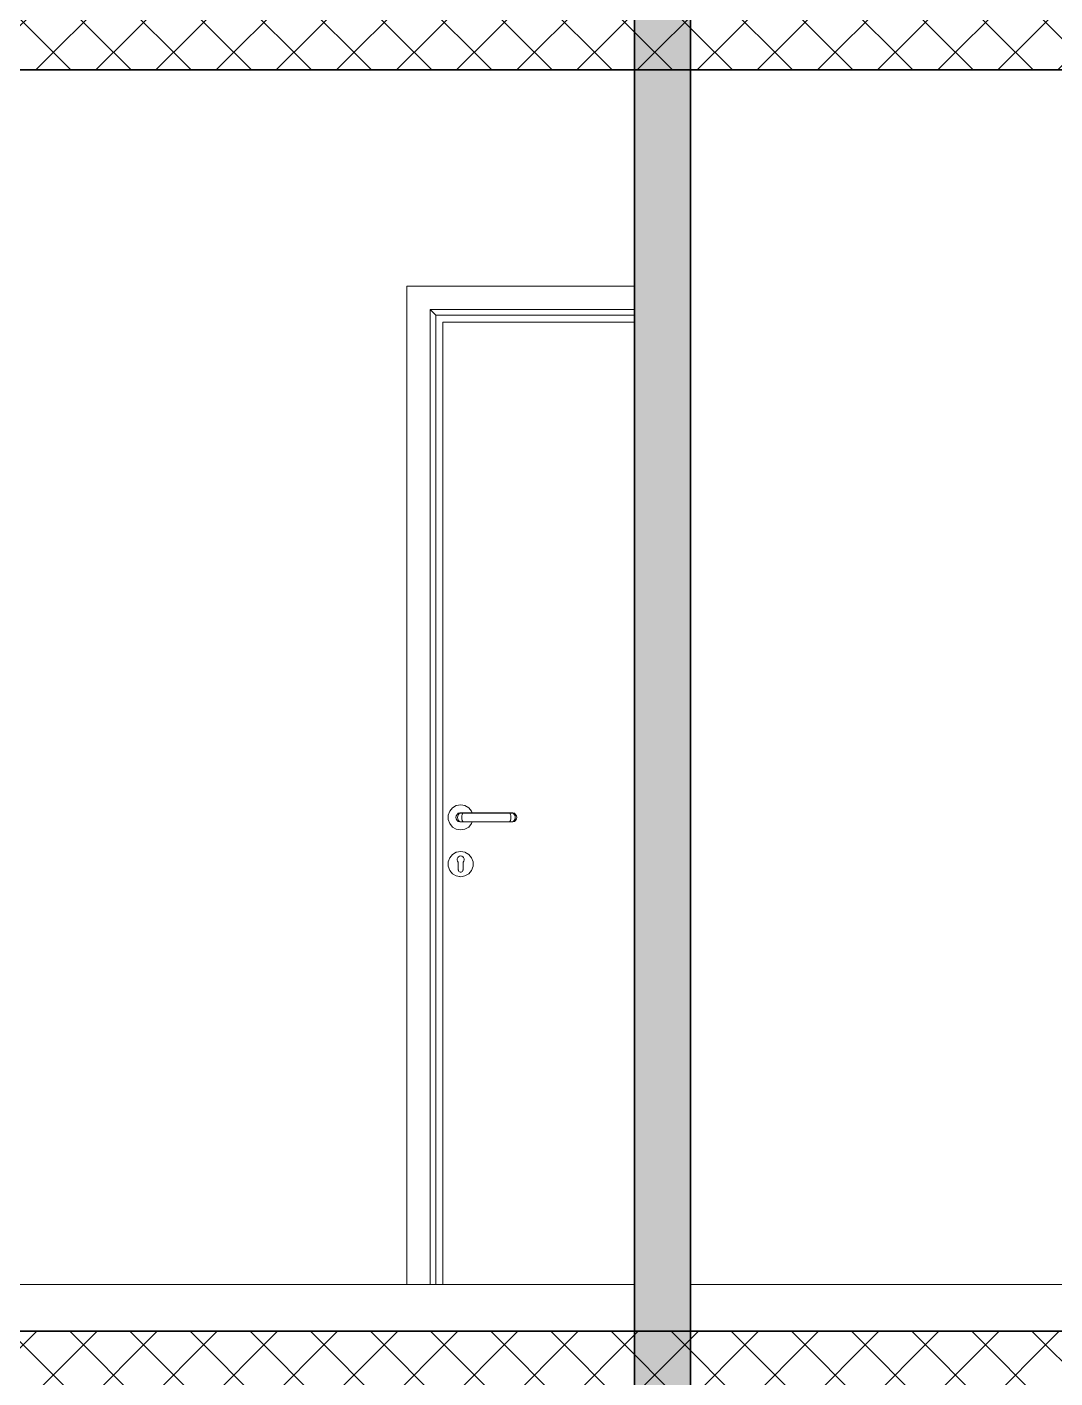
# Model space of a CAD drawing. Header units: millimetres. Extents: x -15634 to 67596, y -3027 to 55843.
# Drawn here: x 38294 to 40494, y 32296 to 35187 of the extents above; entities that cross this region are included whole.
import ezdxf

# ---------------------------------------------------------------- set-up
doc = ezdxf.new("R2010")
doc.units = ezdxf.units.MM
doc.header["$MEASUREMENT"] = 0
doc.set_wipeout_variables(frame=1)
doc.linetypes.add('Wipeout_Contour', pattern=[1000, 0, -1000])
doc.layers.add('Structural - Bearing', color=7, linetype='Continuous')
for name, color, linetype, lineweight in [('Structural - Bearing_Pen_No__1', 7, 'Continuous', 13), ('Structural - Bearing_Pen_No__101', 252, 'Continuous', 13), ('Structural - Bearing_Pen_No__7', 7, 'Continuous', 35)]:
    doc.layers.add(name, color=color, linetype=linetype, lineweight=lineweight)
doc.layers.add('Structural - Bearing_Pen_No__61', color=7, linetype='Continuous', lineweight=20, true_color=0x6a6a6a)
doc.layers.add('Structural - Bearing_Pen_No__82', color=7, linetype='Continuous', lineweight=20, true_color=0xaaaaaa)
pattern_1 = [(45, (0, 0), (-64.34671, 64.34671), []), (135, (0, 0), (64.34671, 64.34671), [])]

msp = doc.modelspace()

# ---------------------------------------------------------------- wipeouts: each hides what was drawn before it
at = {"color": 254, "linetype": 'Wipeout_Contour', "lineweight": 0, "ltscale": 209695.073095}
msp.add_wipeout([(40494.3, 35095.6), (39714.4, 35095.6), (39714.4, 32395.6), (40494.3, 32395.6)], dxfattribs=at).dxf.layer = 'Structural - Bearing'
at = {"color": 254, "linetype": 'Wipeout_Contour', "lineweight": 0, "ltscale": 206264.443023}
msp.add_wipeout([(39169.4, 34570.6), (39157.4, 34582.6), (39157.4, 32495.6), (39169.4, 32495.6)], dxfattribs=at).dxf.layer = 'Structural - Bearing'
at = {"color": 254, "linetype": 'Wipeout_Contour', "lineweight": 0, "ltscale": 360709.645168}
msp.add_wipeout([(39228.8, 33409.4), (39229.7, 33407), (39229.8, 33404.4), (39229.7, 33404.4), (39239.7, 33416.2), (39231.6, 33420.9), (39227.8, 33410.5)], dxfattribs=at).dxf.layer = 'Structural - Bearing'

# ---------------------------------------------------------------- next in the draw order: linework, layer by layer
at = {"layer": 'Structural - Bearing_Pen_No__1', "color": 7, "linetype": 'Continuous', "lineweight": 13}
for p, q in [((39714.4, 32395.6), (39714.4, 35295.6)), ((39714.4, 29495.6), (39714.4, 32395.6)), ((39714.4, 32395.6), (43944.4, 32395.6))]:
    msp.add_line(p, q, dxfattribs=at)
at = {"layer": 'Structural - Bearing_Pen_No__61', "color": 251, "linetype": 'Continuous', "lineweight": 20, "true_color": 0x6a6a6a}
msp.add_lwpolyline([(39714.4, 32495.6), (43944.4, 32495.6)], dxfattribs=at)

# ---------------------------------------------------------------- next in the draw order: wipeouts: each hides what was drawn before it
at = {"color": 254, "linetype": 'Wipeout_Contour', "lineweight": 0, "ltscale": 209618.943945}
msp.add_wipeout([(39157.4, 34582.6), (39169.4, 34570.6), (39594.4, 34570.6), (39594.4, 34582.6)], dxfattribs=at).dxf.layer = 'Structural - Bearing'
at = {"color": 254, "linetype": 'Wipeout_Contour', "lineweight": 0, "ltscale": 309168.281984}
msp.add_wipeout([(39228.9, 33402), (39227.4, 33400), (39227.4, 33398.5), (39245.7, 33409.1), (39239.7, 33416.2), (39229.7, 33404.4)], dxfattribs=at).dxf.layer = 'Structural - Bearing'

# ---------------------------------------------------------------- next in the draw order: wipeouts: each hides what was drawn before it
at = {"color": 254, "linetype": 'Wipeout_Contour', "lineweight": 0, "ltscale": 206211.345187}
msp.add_wipeout([(39107.4, 32495.6), (39157.4, 32495.6), (39157.4, 34582.6), (39107.4, 34632.6)], dxfattribs=at).dxf.layer = 'Structural - Bearing'
at = {"color": 254, "linetype": 'Wipeout_Contour', "lineweight": 0, "ltscale": 206154.79133}
msp.add_wipeout([(39239.7, 33416.3), (39231.6, 33421), (39231.6, 33420.9), (39239.7, 33416.2)], dxfattribs=at).dxf.layer = 'Structural - Bearing'

# ---------------------------------------------------------------- next in the draw order: wipeouts: each hides what was drawn before it
at = {"color": 254, "linetype": 'Wipeout_Contour', "lineweight": 0, "ltscale": 209654.300769}
msp.add_wipeout([(39107.4, 34632.6), (39157.4, 34582.6), (39594.4, 34582.6), (39594.4, 34632.6)], dxfattribs=at).dxf.layer = 'Structural - Bearing'
at = {"color": 254, "linetype": 'Wipeout_Contour', "lineweight": 0, "ltscale": 206277.680747}
msp.add_wipeout([(39169.4, 32495.6), (39184.4, 32495.6), (39184.4, 34555.6), (39169.4, 34555.6)], dxfattribs=at).dxf.layer = 'Structural - Bearing'
at = {"color": 254, "linetype": 'Wipeout_Contour', "lineweight": 0, "ltscale": 309174.868788}
msp.add_wipeout([(39227.1, 33411.3), (39227.8, 33410.5), (39231.6, 33420.9), (39222.4, 33422.5), (39222.4, 33413), (39224.9, 33412.6)], dxfattribs=at).dxf.layer = 'Structural - Bearing'

# ---------------------------------------------------------------- next in the draw order: wipeouts: each hides what was drawn before it
at = {"color": 254, "linetype": 'Wipeout_Contour', "lineweight": 0, "ltscale": 261837.012937}
msp.add_wipeout([(39169.4, 34555.6), (39184.4, 34555.6), (39594.4, 34555.6), (39594.4, 34570.6), (39169.4, 34570.6)], dxfattribs=at).dxf.layer = 'Structural - Bearing'
at = {"color": 254, "linetype": 'Wipeout_Contour', "lineweight": 0, "ltscale": 1444171.960729041}
msp.add_wipeout([(39195.8, 33490.9), (39199, 33482.1), (39205, 33474.9), (39213.1, 33470.2), (39222.4, 33468.6), (39231.6, 33470.2), (39239.7, 33474.9), (39245.7, 33482.1), (39247.1, 33485.8), (39220.6, 33485.8), (39217.4, 33486.9), (39214.7, 33489.2), (39213, 33492.2), (39212.4, 33495.6), (39213, 33499), (39214.7, 33502), (39217.4, 33504.3), (39220.6, 33505.5), (39237.6, 33505.5), (39247.1, 33505.5), (39245.7, 33509.1), (39239.7, 33516.3), (39231.6, 33521), (39222.4, 33522.6), (39213.1, 33521), (39205, 33516.3), (39199, 33509.1), (39195.8, 33500.3)], dxfattribs=at).dxf.layer = 'Structural - Bearing'
at = {"color": 254, "linetype": 'Wipeout_Contour', "lineweight": 0, "ltscale": 206114.246777}
msp.add_wipeout([(39227.4, 33396.5), (39248.9, 33400.3), (39245.7, 33409.1), (39227.4, 33398.5)], dxfattribs=at).dxf.layer = 'Structural - Bearing'

# ---------------------------------------------------------------- next in the draw order: wipeouts: each hides what was drawn before it
at = {"color": 254, "linetype": 'Wipeout_Contour', "lineweight": 0, "ltscale": 206284.93432}
msp.add_wipeout([(39215.4, 33495.6), (39212.4, 33495.6), (39213, 33492.2), (39216, 33492.2)], dxfattribs=at).dxf.layer = 'Structural - Bearing'
at = {"color": 254, "linetype": 'Wipeout_Contour', "lineweight": 0, "ltscale": 206136.594679}
msp.add_wipeout([(39231.6, 33421), (39222.4, 33422.6), (39222.4, 33422.5), (39231.6, 33420.9)], dxfattribs=at).dxf.layer = 'Structural - Bearing'
at = {"color": 254, "linetype": 'Wipeout_Contour', "lineweight": 0, "ltscale": 257550.472273}
msp.add_wipeout([(39231.6, 33370.3), (39239.7, 33375), (39227.4, 33389.6), (39227.4, 33383.1), (39227.2, 33382.3)], dxfattribs=at).dxf.layer = 'Structural - Bearing'

# ---------------------------------------------------------------- next in the draw order: wipeouts: each hides what was drawn before it
at = {"color": 254, "linetype": 'Wipeout_Contour', "lineweight": 0, "ltscale": 206279.942423}
msp.add_wipeout([(39213, 33492.2), (39214.7, 33489.2), (39217.5, 33489.2), (39216, 33492.2)], dxfattribs=at).dxf.layer = 'Structural - Bearing'
at = {"color": 254, "linetype": 'Wipeout_Contour', "lineweight": 0, "ltscale": 309140.584918}
msp.add_wipeout([(39219.8, 33412.6), (39222.4, 33413), (39222.4, 33422.5), (39213.2, 33420.9), (39216.9, 33410.5), (39217.6, 33411.3)], dxfattribs=at).dxf.layer = 'Structural - Bearing'
at = {"color": 254, "linetype": 'Wipeout_Contour', "lineweight": 0, "ltscale": 206065.885695}
msp.add_wipeout([(39227.4, 33389.6), (39239.7, 33375), (39245.7, 33382.2), (39227.4, 33392.7)], dxfattribs=at).dxf.layer = 'Structural - Bearing'

# ---------------------------------------------------------------- next in the draw order: wipeouts: each hides what was drawn before it
at = {"color": 254, "linetype": 'Wipeout_Contour', "lineweight": 0, "ltscale": 206279.467892}
msp.add_wipeout([(39214.7, 33489.2), (39217.4, 33486.9), (39219.9, 33486.9), (39217.5, 33489.2)], dxfattribs=at).dxf.layer = 'Structural - Bearing'
at = {"color": 254, "linetype": 'Wipeout_Contour', "lineweight": 0, "ltscale": 206331.643039}
msp.add_wipeout([(39217.4, 33504.3), (39219.9, 33504.3), (39222.8, 33505.5), (39220.6, 33505.5)], dxfattribs=at).dxf.layer = 'Structural - Bearing'
at = {"color": 254, "linetype": 'Wipeout_Contour', "lineweight": 0, "ltscale": 206108.525474}
msp.add_wipeout([(39222.4, 33422.6), (39213.1, 33421), (39213.2, 33420.9), (39222.4, 33422.5)], dxfattribs=at).dxf.layer = 'Structural - Bearing'
at = {"color": 254, "linetype": 'Wipeout_Contour', "lineweight": 0, "ltscale": 206086.572817}
msp.add_wipeout([(39227.4, 33392.7), (39245.7, 33382.2), (39248.9, 33390.9), (39227.4, 33394.7)], dxfattribs=at).dxf.layer = 'Structural - Bearing'

# ---------------------------------------------------------------- next in the draw order: wipeouts: each hides what was drawn before it
at = {"color": 254, "linetype": 'Wipeout_Contour', "lineweight": 0, "ltscale": 206318.664173}
msp.add_wipeout([(39214.7, 33502), (39217.5, 33502), (39219.9, 33504.3), (39217.4, 33504.3)], dxfattribs=at).dxf.layer = 'Structural - Bearing'
at = {"color": 254, "linetype": 'Wipeout_Contour', "lineweight": 0, "ltscale": 206283.56361}
msp.add_wipeout([(39219.9, 33486.9), (39217.4, 33486.9), (39220.6, 33485.8), (39222.8, 33485.8)], dxfattribs=at).dxf.layer = 'Structural - Bearing'
at = {"color": 254, "linetype": 'Wipeout_Contour', "lineweight": 0, "ltscale": 206102.729131}
msp.add_wipeout([(39227.4, 33394.7), (39248.9, 33390.9), (39248.9, 33400.3), (39227.4, 33396.5)], dxfattribs=at).dxf.layer = 'Structural - Bearing'

# ---------------------------------------------------------------- next in the draw order: wipeouts: each hides what was drawn before it
at = {"color": 254, "linetype": 'Wipeout_Contour', "lineweight": 0, "ltscale": 206305.52674}
msp.add_wipeout([(39214.7, 33502), (39213, 33499), (39216, 33499), (39217.5, 33502)], dxfattribs=at).dxf.layer = 'Structural - Bearing'
at = {"color": 254, "linetype": 'Wipeout_Contour', "lineweight": 0, "ltscale": 360615.188991}
msp.add_wipeout([(39216, 33409.4), (39216.9, 33410.5), (39213.2, 33420.9), (39205.1, 33416.2), (39215, 33404.4), (39215, 33404.4), (39215, 33407)], dxfattribs=at).dxf.layer = 'Structural - Bearing'
at = {"color": 254, "linetype": 'Wipeout_Contour', "lineweight": 0, "ltscale": 206154.268668}
msp.add_wipeout([(39249, 33400.3), (39245.7, 33409.1), (39245.7, 33409.1), (39248.9, 33400.3)], dxfattribs=at).dxf.layer = 'Structural - Bearing'
at = {"color": 254, "linetype": 'Wipeout_Contour', "lineweight": 0, "ltscale": 412035.503287}
msp.add_wipeout([(39227.1, 33381.4), (39226.2, 33379.9), (39224.9, 33378.8), (39223.2, 33378.2), (39222.4, 33378.2), (39222.4, 33368.7), (39231.6, 33370.3), (39227.2, 33382.3)], dxfattribs=at).dxf.layer = 'Structural - Bearing'

# ---------------------------------------------------------------- next in the draw order: wipeouts: each hides what was drawn before it
at = {"color": 254, "linetype": 'Wipeout_Contour', "lineweight": 0, "ltscale": 206293.819801}
msp.add_wipeout([(39213, 33499), (39212.4, 33495.6), (39215.4, 33495.6), (39216, 33499)], dxfattribs=at).dxf.layer = 'Structural - Bearing'
at = {"color": 254, "linetype": 'Wipeout_Contour', "lineweight": 0, "ltscale": 206073.976756}
msp.add_wipeout([(39213.1, 33421), (39205, 33416.3), (39205.1, 33416.2), (39213.2, 33420.9)], dxfattribs=at).dxf.layer = 'Structural - Bearing'
at = {"color": 254, "linetype": 'Wipeout_Contour', "lineweight": 0, "ltscale": 206035.612908}
msp.add_wipeout([(39231.6, 33370.2), (39239.7, 33374.9), (39239.7, 33375), (39231.6, 33370.3)], dxfattribs=at).dxf.layer = 'Structural - Bearing'

# ---------------------------------------------------------------- next in the draw order: wipeouts: each hides what was drawn before it
at = {"color": 254, "linetype": 'Wipeout_Contour', "lineweight": 0, "ltscale": 206303.45056}
msp.add_wipeout([(39215.4, 33495.6), (39216, 33492.2), (39225, 33492.2), (39224.7, 33495.6)], dxfattribs=at).dxf.layer = 'Structural - Bearing'
at = {"color": 254, "linetype": 'Wipeout_Contour', "lineweight": 0, "ltscale": 309068.326367}
msp.add_wipeout([(39215.8, 33402), (39215, 33404.4), (39205.1, 33416.2), (39199.1, 33409.1), (39217.4, 33398.5), (39217.4, 33400)], dxfattribs=at).dxf.layer = 'Structural - Bearing'
at = {"color": 254, "linetype": 'Wipeout_Contour', "lineweight": 0, "ltscale": 411994.180748}
msp.add_wipeout([(39221.5, 33378.2), (39219.9, 33378.8), (39218.5, 33379.9), (39217.7, 33381.4), (39217.5, 33382.3), (39213.2, 33370.3), (39222.4, 33368.7), (39222.4, 33378.2)], dxfattribs=at).dxf.layer = 'Structural - Bearing'
at = {"color": 254, "linetype": 'Wipeout_Contour', "lineweight": 0, "ltscale": 206072.481854}
msp.add_wipeout([(39239.7, 33374.9), (39245.7, 33382.1), (39245.7, 33382.2), (39239.7, 33375)], dxfattribs=at).dxf.layer = 'Structural - Bearing'

# ---------------------------------------------------------------- next in the draw order: wipeouts: each hides what was drawn before it
at = {"color": 254, "linetype": 'Wipeout_Contour', "lineweight": 0, "ltscale": 206297.586072}
msp.add_wipeout([(39216, 33492.2), (39217.5, 33489.2), (39225.9, 33489.2), (39225, 33492.2)], dxfattribs=at).dxf.layer = 'Structural - Bearing'
at = {"color": 254, "linetype": 'Wipeout_Contour', "lineweight": 0, "ltscale": 206037.108071}
msp.add_wipeout([(39205, 33416.3), (39199, 33409.1), (39199.1, 33409.1), (39205.1, 33416.2)], dxfattribs=at).dxf.layer = 'Structural - Bearing'
at = {"color": 254, "linetype": 'Wipeout_Contour', "lineweight": 0, "ltscale": 206107.212232}
msp.add_wipeout([(39245.7, 33382.1), (39249, 33390.9), (39248.9, 33390.9), (39245.7, 33382.2)], dxfattribs=at).dxf.layer = 'Structural - Bearing'

# ---------------------------------------------------------------- next in the draw order: wipeouts: each hides what was drawn before it
at = {"color": 254, "linetype": 'Wipeout_Contour', "lineweight": 0, "ltscale": 206295.481549}
msp.add_wipeout([(39217.5, 33489.2), (39219.9, 33486.9), (39227.3, 33486.9), (39225.9, 33489.2)], dxfattribs=at).dxf.layer = 'Structural - Bearing'
at = {"color": 254, "linetype": 'Wipeout_Contour', "lineweight": 0, "ltscale": 206345.462561}
msp.add_wipeout([(39222.8, 33505.5), (39219.9, 33504.3), (39227.3, 33504.3), (39229, 33505.5)], dxfattribs=at).dxf.layer = 'Structural - Bearing'
at = {"color": 254, "linetype": 'Wipeout_Contour', "lineweight": 0, "ltscale": 206022.985066}
msp.add_wipeout([(39217.4, 33398.5), (39199.1, 33409.1), (39195.9, 33400.3), (39217.4, 33396.5)], dxfattribs=at).dxf.layer = 'Structural - Bearing'
at = {"color": 254, "linetype": 'Wipeout_Contour', "lineweight": 0, "ltscale": 206135.611866}
msp.add_wipeout([(39249, 33390.9), (39249, 33400.3), (39248.9, 33400.3), (39248.9, 33390.9)], dxfattribs=at).dxf.layer = 'Structural - Bearing'
at = {"color": 254, "linetype": 'Wipeout_Contour', "lineweight": 0, "ltscale": 206001.052332}
msp.add_wipeout([(39222.4, 33368.6), (39231.6, 33370.2), (39231.6, 33370.3), (39222.4, 33368.7)], dxfattribs=at).dxf.layer = 'Structural - Bearing'

# ---------------------------------------------------------------- next in the draw order: wipeouts: each hides what was drawn before it
at = {"color": 254, "linetype": 'Wipeout_Contour', "lineweight": 0, "ltscale": 206334.67481}
msp.add_wipeout([(39219.9, 33504.3), (39217.5, 33502), (39225.9, 33502), (39227.3, 33504.3)], dxfattribs=at).dxf.layer = 'Structural - Bearing'
at = {"color": 254, "linetype": 'Wipeout_Contour', "lineweight": 0, "ltscale": 206297.386341}
msp.add_wipeout([(39219.9, 33486.9), (39222.8, 33485.8), (39229, 33485.8), (39227.3, 33486.9)], dxfattribs=at).dxf.layer = 'Structural - Bearing'
at = {"color": 254, "linetype": 'Wipeout_Contour', "lineweight": 0, "ltscale": 257485.782784}
msp.add_wipeout([(39205.1, 33375), (39213.2, 33370.3), (39217.5, 33382.3), (39217.4, 33383.1), (39217.4, 33389.6)], dxfattribs=at).dxf.layer = 'Structural - Bearing'

# ---------------------------------------------------------------- next in the draw order: wipeouts: each hides what was drawn before it
at = {"color": 254, "linetype": 'Wipeout_Contour', "lineweight": 0, "ltscale": 206323.168222}
msp.add_wipeout([(39217.5, 33502), (39216, 33499), (39225, 33499), (39225.9, 33502)], dxfattribs=at).dxf.layer = 'Structural - Bearing'
at = {"color": 254, "linetype": 'Wipeout_Contour', "lineweight": 0, "ltscale": 206002.36624}
msp.add_wipeout([(39199, 33409.1), (39195.8, 33400.3), (39195.9, 33400.3), (39199.1, 33409.1)], dxfattribs=at).dxf.layer = 'Structural - Bearing'
at = {"color": 254, "linetype": 'Wipeout_Contour', "lineweight": 0, "ltscale": 205972.965194}
msp.add_wipeout([(39213.1, 33370.2), (39222.4, 33368.6), (39222.4, 33368.7), (39213.2, 33370.3)], dxfattribs=at).dxf.layer = 'Structural - Bearing'

# ---------------------------------------------------------------- next in the draw order: wipeouts: each hides what was drawn before it
at = {"color": 254, "linetype": 'Wipeout_Contour', "lineweight": 0, "ltscale": 206312.335251}
msp.add_wipeout([(39216, 33499), (39215.4, 33495.6), (39224.7, 33495.6), (39225, 33499)], dxfattribs=at).dxf.layer = 'Structural - Bearing'
at = {"color": 254, "linetype": 'Wipeout_Contour', "lineweight": 0, "ltscale": 206006.819531}
msp.add_wipeout([(39217.4, 33396.5), (39195.9, 33400.3), (39195.9, 33390.9), (39217.4, 33394.7)], dxfattribs=at).dxf.layer = 'Structural - Bearing'

# ---------------------------------------------------------------- next in the draw order: wipeouts: each hides what was drawn before it
at = {"color": 254, "linetype": 'Wipeout_Contour', "lineweight": 0, "ltscale": 206334.494555}
msp.add_wipeout([(39236.1, 33495.6), (39224.7, 33495.6), (39225, 33492.2), (39236.1, 33492.2)], dxfattribs=at).dxf.layer = 'Structural - Bearing'
at = {"color": 254, "linetype": 'Wipeout_Contour', "lineweight": 0, "ltscale": 205995.293921}
msp.add_wipeout([(39217.4, 33394.7), (39195.9, 33390.9), (39199.1, 33382.2), (39217.4, 33392.7)], dxfattribs=at).dxf.layer = 'Structural - Bearing'

# ---------------------------------------------------------------- next in the draw order: wipeouts: each hides what was drawn before it
at = {"color": 254, "linetype": 'Wipeout_Contour', "lineweight": 0, "ltscale": 206327.273256}
msp.add_wipeout([(39225, 33492.2), (39225.9, 33489.2), (39236.4, 33489.2), (39236.1, 33492.2)], dxfattribs=at).dxf.layer = 'Structural - Bearing'
at = {"color": 254, "linetype": 'Wipeout_Contour', "lineweight": 0, "ltscale": 205988.338527}
msp.add_wipeout([(39217.4, 33392.7), (39199.1, 33382.2), (39205.1, 33375), (39217.4, 33389.6)], dxfattribs=at).dxf.layer = 'Structural - Bearing'

# ---------------------------------------------------------------- next in the draw order: wipeouts: each hides what was drawn before it
at = {"color": 254, "linetype": 'Wipeout_Contour', "lineweight": 0, "ltscale": 206322.612885}
msp.add_wipeout([(39225.9, 33489.2), (39227.3, 33486.9), (39236.7, 33486.9), (39236.4, 33489.2)], dxfattribs=at).dxf.layer = 'Structural - Bearing'
at = {"color": 254, "linetype": 'Wipeout_Contour', "lineweight": 0, "ltscale": 206369.143219}
msp.add_wipeout([(39229, 33505.5), (39227.3, 33504.3), (39236.7, 33504.3), (39237.1, 33505.5)], dxfattribs=at).dxf.layer = 'Structural - Bearing'
at = {"color": 254, "linetype": 'Wipeout_Contour', "lineweight": 0, "ltscale": 205973.948612}
msp.add_wipeout([(39195.8, 33400.3), (39195.8, 33390.9), (39195.9, 33390.9), (39195.9, 33400.3)], dxfattribs=at).dxf.layer = 'Structural - Bearing'
at = {"color": 254, "linetype": 'Wipeout_Contour', "lineweight": 0, "ltscale": 205954.752986}
msp.add_wipeout([(39205, 33374.9), (39213.1, 33370.2), (39213.2, 33370.3), (39205.1, 33375)], dxfattribs=at).dxf.layer = 'Structural - Bearing'

# ---------------------------------------------------------------- next in the draw order: wipeouts: each hides what was drawn before it
at = {"color": 254, "linetype": 'Wipeout_Contour', "lineweight": 0, "ltscale": 206361.801035}
msp.add_wipeout([(39227.3, 33504.3), (39225.9, 33502), (39236.4, 33502), (39236.7, 33504.3)], dxfattribs=at).dxf.layer = 'Structural - Bearing'
at = {"color": 254, "linetype": 'Wipeout_Contour', "lineweight": 0, "ltscale": 206321.072491}
msp.add_wipeout([(39227.3, 33486.9), (39229, 33485.8), (39237.1, 33485.8), (39236.7, 33486.9)], dxfattribs=at).dxf.layer = 'Structural - Bearing'
at = {"color": 254, "linetype": 'Wipeout_Contour', "lineweight": 0, "ltscale": 205955.276141}
msp.add_wipeout([(39195.8, 33390.9), (39199, 33382.1), (39199.1, 33382.2), (39195.9, 33390.9)], dxfattribs=at).dxf.layer = 'Structural - Bearing'

# ---------------------------------------------------------------- next in the draw order: wipeouts: each hides what was drawn before it
at = {"color": 254, "linetype": 'Wipeout_Contour', "lineweight": 0, "ltscale": 206352.851762}
msp.add_wipeout([(39225.9, 33502), (39225, 33499), (39236.1, 33499), (39236.4, 33502)], dxfattribs=at).dxf.layer = 'Structural - Bearing'
at = {"color": 254, "linetype": 'Wipeout_Contour', "lineweight": 0, "ltscale": 205948.609253}
msp.add_wipeout([(39199, 33382.1), (39205, 33374.9), (39205.1, 33375), (39199.1, 33382.2)], dxfattribs=at).dxf.layer = 'Structural - Bearing'

# ---------------------------------------------------------------- next in the draw order: wipeouts: each hides what was drawn before it
at = {"color": 254, "linetype": 'Wipeout_Contour', "lineweight": 0, "ltscale": 206343.377924}
msp.add_wipeout([(39224.7, 33495.6), (39236.1, 33495.6), (39236.1, 33499), (39225, 33499)], dxfattribs=at).dxf.layer = 'Structural - Bearing'
at = {"color": 254, "linetype": 'Wipeout_Contour', "lineweight": 0, "ltscale": 1390907.395980031}
msp.add_wipeout([(39215, 33404.4), (39215.8, 33402), (39217.4, 33400), (39217.4, 33383.1), (39217.7, 33381.4), (39218.5, 33379.9), (39219.9, 33378.8), (39221.5, 33378.2), (39223.2, 33378.2), (39224.9, 33378.8), (39226.2, 33379.9), (39227.1, 33381.4), (39227.4, 33383.1), (39227.4, 33400), (39228.9, 33402), (39229.7, 33404.4), (39229.8, 33404.4), (39229.7, 33407), (39228.8, 33409.4), (39227.8, 33410.5), (39227.1, 33411.3), (39224.9, 33412.6), (39222.4, 33413), (39219.8, 33412.6), (39217.6, 33411.3), (39216, 33409.4), (39215, 33407)], dxfattribs=at).dxf.layer = 'Structural - Bearing'

# ---------------------------------------------------------------- next in the draw order: wipeouts: each hides what was drawn before it
at = {"color": 254, "linetype": 'Wipeout_Contour', "lineweight": 0, "ltscale": 206477.242042}
msp.add_wipeout([(39236.1, 33495.6), (39236.1, 33492.2), (39318.6, 33492.2), (39318.7, 33495.6)], dxfattribs=at).dxf.layer = 'Structural - Bearing'

# ---------------------------------------------------------------- next in the draw order: wipeouts: each hides what was drawn before it
at = {"color": 254, "linetype": 'Wipeout_Contour', "lineweight": 0, "ltscale": 206468.900426}
msp.add_wipeout([(39318.6, 33492.2), (39236.1, 33492.2), (39236.4, 33489.2), (39318.4, 33489.2)], dxfattribs=at).dxf.layer = 'Structural - Bearing'

# ---------------------------------------------------------------- next in the draw order: wipeouts: each hides what was drawn before it
at = {"color": 254, "linetype": 'Wipeout_Contour', "lineweight": 0, "ltscale": 206462.100399}
msp.add_wipeout([(39236.4, 33489.2), (39236.7, 33486.9), (39318, 33486.9), (39318.4, 33489.2)], dxfattribs=at).dxf.layer = 'Structural - Bearing'
at = {"color": 254, "linetype": 'Wipeout_Contour', "lineweight": 0, "ltscale": 206505.700874}
msp.add_wipeout([(39237.1, 33505.5), (39236.7, 33504.3), (39318, 33504.3), (39317.6, 33505.5)], dxfattribs=at).dxf.layer = 'Structural - Bearing'

# ---------------------------------------------------------------- next in the draw order: wipeouts: each hides what was drawn before it
at = {"color": 254, "linetype": 'Wipeout_Contour', "lineweight": 0, "ltscale": 206501.262127}
msp.add_wipeout([(39236.7, 33504.3), (39236.4, 33502), (39318.4, 33502), (39318, 33504.3)], dxfattribs=at).dxf.layer = 'Structural - Bearing'
at = {"color": 254, "linetype": 'Wipeout_Contour', "lineweight": 0, "ltscale": 206457.661902}
msp.add_wipeout([(39236.7, 33486.9), (39237.1, 33485.8), (39317.6, 33485.8), (39318, 33486.9)], dxfattribs=at).dxf.layer = 'Structural - Bearing'

# ---------------------------------------------------------------- next in the draw order: wipeouts: each hides what was drawn before it
at = {"color": 254, "linetype": 'Wipeout_Contour', "lineweight": 0, "ltscale": 206494.461429}
msp.add_wipeout([(39236.1, 33499), (39318.6, 33499), (39318.4, 33502), (39236.4, 33502)], dxfattribs=at).dxf.layer = 'Structural - Bearing'

# ---------------------------------------------------------------- next in the draw order: wipeouts: each hides what was drawn before it
at = {"color": 254, "linetype": 'Wipeout_Contour', "lineweight": 0, "ltscale": 206486.119285}
msp.add_wipeout([(39236.1, 33499), (39236.1, 33495.6), (39318.7, 33495.6), (39318.6, 33499)], dxfattribs=at).dxf.layer = 'Structural - Bearing'

# ---------------------------------------------------------------- next in the draw order: wipeouts: each hides what was drawn before it
at = {"color": 254, "linetype": 'Wipeout_Contour', "lineweight": 0, "ltscale": 206620.008112}
msp.add_wipeout([(39318.6, 33492.2), (39329.7, 33492.2), (39330, 33495.6), (39318.7, 33495.6)], dxfattribs=at).dxf.layer = 'Structural - Bearing'

# ---------------------------------------------------------------- next in the draw order: wipeouts: each hides what was drawn before it
at = {"color": 254, "linetype": 'Wipeout_Contour', "lineweight": 0, "ltscale": 206610.545389}
msp.add_wipeout([(39318.6, 33492.2), (39318.4, 33489.2), (39328.8, 33489.2), (39329.7, 33492.2)], dxfattribs=at).dxf.layer = 'Structural - Bearing'

# ---------------------------------------------------------------- next in the draw order: wipeouts: each hides what was drawn before it
at = {"color": 254, "linetype": 'Wipeout_Contour', "lineweight": 0, "ltscale": 206642.272891}
msp.add_wipeout([(39317.6, 33505.5), (39318, 33504.3), (39327.5, 33504.3), (39325.8, 33505.5)], dxfattribs=at).dxf.layer = 'Structural - Bearing'
at = {"color": 254, "linetype": 'Wipeout_Contour', "lineweight": 0, "ltscale": 206601.604223}
msp.add_wipeout([(39318.4, 33489.2), (39318, 33486.9), (39327.5, 33486.9), (39328.8, 33489.2)], dxfattribs=at).dxf.layer = 'Structural - Bearing'

# ---------------------------------------------------------------- next in the draw order: wipeouts: each hides what was drawn before it
at = {"color": 254, "linetype": 'Wipeout_Contour', "lineweight": 0, "ltscale": 206594.265671}
msp.add_wipeout([(39318, 33486.9), (39317.6, 33485.8), (39325.8, 33485.8), (39327.5, 33486.9)], dxfattribs=at).dxf.layer = 'Structural - Bearing'
at = {"color": 254, "linetype": 'Wipeout_Contour', "lineweight": 0, "ltscale": 206640.739535}
msp.add_wipeout([(39318, 33504.3), (39318.4, 33502), (39328.8, 33502), (39327.5, 33504.3)], dxfattribs=at).dxf.layer = 'Structural - Bearing'

# ---------------------------------------------------------------- next in the draw order: wipeouts: each hides what was drawn before it
at = {"color": 254, "linetype": 'Wipeout_Contour', "lineweight": 0, "ltscale": 206636.088892}
msp.add_wipeout([(39328.8, 33502), (39318.4, 33502), (39318.6, 33499), (39329.7, 33499)], dxfattribs=at).dxf.layer = 'Structural - Bearing'

# ---------------------------------------------------------------- next in the draw order: wipeouts: each hides what was drawn before it
at = {"color": 254, "linetype": 'Wipeout_Contour', "lineweight": 0, "ltscale": 206628.879231}
msp.add_wipeout([(39329.7, 33499), (39318.6, 33499), (39318.7, 33495.6), (39330, 33495.6)], dxfattribs=at).dxf.layer = 'Structural - Bearing'

# ---------------------------------------------------------------- next in the draw order: wipeouts: each hides what was drawn before it
at = {"color": 254, "linetype": 'Wipeout_Contour', "lineweight": 0, "ltscale": 206651.086435}
msp.add_wipeout([(39330, 33495.6), (39329.7, 33492.2), (39338.8, 33492.2), (39339.3, 33495.6)], dxfattribs=at).dxf.layer = 'Structural - Bearing'

# ---------------------------------------------------------------- next in the draw order: wipeouts: each hides what was drawn before it
at = {"color": 254, "linetype": 'Wipeout_Contour', "lineweight": 0, "ltscale": 206640.265032}
msp.add_wipeout([(39329.7, 33492.2), (39328.8, 33489.2), (39337.2, 33489.2), (39338.8, 33492.2)], dxfattribs=at).dxf.layer = 'Structural - Bearing'

# ---------------------------------------------------------------- next in the draw order: wipeouts: each hides what was drawn before it
at = {"color": 254, "linetype": 'Wipeout_Contour', "lineweight": 0, "ltscale": 206665.978146}
msp.add_wipeout([(39325.8, 33505.5), (39327.5, 33504.3), (39334.8, 33504.3), (39331.9, 33505.5)], dxfattribs=at).dxf.layer = 'Structural - Bearing'
at = {"color": 254, "linetype": 'Wipeout_Contour', "lineweight": 0, "ltscale": 206628.764586}
msp.add_wipeout([(39328.8, 33489.2), (39327.5, 33486.9), (39334.8, 33486.9), (39337.2, 33489.2)], dxfattribs=at).dxf.layer = 'Structural - Bearing'

# ---------------------------------------------------------------- next in the draw order: wipeouts: each hides what was drawn before it
at = {"color": 254, "linetype": 'Wipeout_Contour', "lineweight": 0, "ltscale": 206617.976409}
msp.add_wipeout([(39327.5, 33486.9), (39325.8, 33485.8), (39331.9, 33485.8), (39334.8, 33486.9)], dxfattribs=at).dxf.layer = 'Structural - Bearing'
at = {"color": 254, "linetype": 'Wipeout_Contour', "lineweight": 0, "ltscale": 206667.894795}
msp.add_wipeout([(39327.5, 33504.3), (39328.8, 33502), (39337.2, 33502), (39334.8, 33504.3)], dxfattribs=at).dxf.layer = 'Structural - Bearing'

# ---------------------------------------------------------------- next in the draw order: wipeouts: each hides what was drawn before it
at = {"color": 254, "linetype": 'Wipeout_Contour', "lineweight": 0, "ltscale": 206665.804899}
msp.add_wipeout([(39328.8, 33502), (39329.7, 33499), (39338.8, 33499), (39337.2, 33502)], dxfattribs=at).dxf.layer = 'Structural - Bearing'

# ---------------------------------------------------------------- next in the draw order: wipeouts: each hides what was drawn before it
at = {"color": 254, "linetype": 'Wipeout_Contour', "lineweight": 0, "ltscale": 206659.956235}
msp.add_wipeout([(39329.7, 33499), (39330, 33495.6), (39339.3, 33495.6), (39338.8, 33499)], dxfattribs=at).dxf.layer = 'Structural - Bearing'

# ---------------------------------------------------------------- next in the draw order: wipeouts: each hides what was drawn before it
at = {"color": 254, "linetype": 'Wipeout_Contour', "lineweight": 0, "ltscale": 206669.626082}
msp.add_wipeout([(39339.3, 33495.6), (39338.8, 33492.2), (39341.8, 33492.2), (39342.4, 33495.6)], dxfattribs=at).dxf.layer = 'Structural - Bearing'

# ---------------------------------------------------------------- next in the draw order: wipeouts: each hides what was drawn before it
at = {"color": 254, "linetype": 'Wipeout_Contour', "lineweight": 0, "ltscale": 206657.930663}
msp.add_wipeout([(39337.2, 33489.2), (39340, 33489.2), (39341.8, 33492.2), (39338.8, 33492.2)], dxfattribs=at).dxf.layer = 'Structural - Bearing'

# ---------------------------------------------------------------- next in the draw order: wipeouts: each hides what was drawn before it
at = {"color": 254, "linetype": 'Wipeout_Contour', "lineweight": 0, "ltscale": 206679.813752}
msp.add_wipeout([(39331.9, 33505.5), (39334.8, 33504.3), (39337.4, 33504.3), (39334.1, 33505.5)], dxfattribs=at).dxf.layer = 'Structural - Bearing'
at = {"color": 254, "linetype": 'Wipeout_Contour', "lineweight": 0, "ltscale": 206644.797632}
msp.add_wipeout([(39334.8, 33486.9), (39337.4, 33486.9), (39340, 33489.2), (39337.2, 33489.2)], dxfattribs=at).dxf.layer = 'Structural - Bearing'

# ---------------------------------------------------------------- next in the draw order: wipeouts: each hides what was drawn before it
at = {"color": 254, "linetype": 'Wipeout_Contour', "lineweight": 0, "ltscale": 206631.815217}
msp.add_wipeout([(39331.9, 33485.8), (39334.1, 33485.8), (39337.4, 33486.9), (39334.8, 33486.9)], dxfattribs=at).dxf.layer = 'Structural - Bearing'
at = {"color": 254, "linetype": 'Wipeout_Contour', "lineweight": 0, "ltscale": 206683.924828}
msp.add_wipeout([(39334.8, 33504.3), (39337.2, 33502), (39340, 33502), (39337.4, 33504.3)], dxfattribs=at).dxf.layer = 'Structural - Bearing'

# ---------------------------------------------------------------- next in the draw order: wipeouts: each hides what was drawn before it
at = {"color": 254, "linetype": 'Wipeout_Contour', "lineweight": 0, "ltscale": 206683.468367}
msp.add_wipeout([(39340, 33502), (39337.2, 33502), (39338.8, 33499), (39341.8, 33499)], dxfattribs=at).dxf.layer = 'Structural - Bearing'

# ---------------------------------------------------------------- next in the draw order: wipeouts: each hides what was drawn before it
at = {"color": 254, "linetype": 'Wipeout_Contour', "lineweight": 0, "ltscale": 206678.495093}
msp.add_wipeout([(39341.8, 33499), (39338.8, 33499), (39339.3, 33495.6), (39342.4, 33495.6)], dxfattribs=at).dxf.layer = 'Structural - Bearing'

# ---------------------------------------------------------------- next in the draw order: wipeouts: each hides what was drawn before it
at = {"color": 254, "linetype": 'Wipeout_Contour', "lineweight": 0, "ltscale": 413079.415698}
msp.add_wipeout([(38294.4, 32395.6), (39594.4, 32395.6), (39594.4, 32495.6), (39107.4, 32495.6), (39107.4, 34632.6), (39594.4, 34632.6), (39594.4, 35095.6), (38294.4, 35095.6)], dxfattribs=at).dxf.layer = 'Structural - Bearing'

# ---------------------------------------------------------------- next in the draw order: hatches: boundary and pattern name
at = {"layer": 'Structural - Bearing_Pen_No__1', "linetype": 'Continuous', "lineweight": 13}
h = msp.add_hatch(dxfattribs=at)
h.set_pattern_fill('CONCRETE_BLOCK', style=0, pattern_type=2)
h.set_pattern_definition(pattern_1)
h.paths.add_polyline_path([(-655.6, 35095.6), (44144.4, 35095.6), (44144.4, 35295.6), (-655.6, 35295.6)])
h = msp.add_hatch(dxfattribs=at)
h.set_pattern_fill('CONCRETE_BLOCK', style=0, pattern_type=2)
h.set_pattern_definition(pattern_1)
h.paths.add_polyline_path([(-655.6, 32195.6), (44144.4, 32195.6), (44144.4, 32395.6), (-655.6, 32395.6)])
at = {"layer": 'Structural - Bearing_Pen_No__101', "linetype": 'Continuous', "lineweight": 13}
for points in [[(39594.4, 32395.6), (39714.4, 32395.6), (39714.4, 35295.6), (39594.4, 35295.6)], [(39594.4, 29495.6), (39714.4, 29495.6), (39714.4, 32395.6), (39594.4, 32395.6)]]:
    msp.add_hatch(color=252, dxfattribs=at).paths.add_polyline_path(points)

# ---------------------------------------------------------------- next in the draw order: linework, layer by layer
at = {"layer": 'Structural - Bearing_Pen_No__1', "color": 7, "linetype": 'Continuous', "lineweight": 13}
for p, q in [((39594.4, 32395.6), (39594.4, 35295.6)), ((-655.6, 35095.6), (44144.4, 35095.6)), ((37134.4, 32395.6), (39594.4, 32395.6)), ((39594.4, 29495.6), (39594.4, 32395.6))]:
    msp.add_line(p, q, dxfattribs=at)
at = {"layer": 'Structural - Bearing_Pen_No__61', "color": 251, "linetype": 'Continuous', "lineweight": 20, "true_color": 0x6a6a6a}
msp.add_lwpolyline([(37134.4, 32495.6), (39594.4, 32495.6)], dxfattribs=at)
at = {"layer": 'Structural - Bearing_Pen_No__7', "color": 7, "linetype": 'Continuous', "lineweight": 35, "flags": 128}
for points in [[(-655.6, 35095.6), (44144.4, 35095.6), (44144.4, 35295.6), (-655.6, 35295.6)], [(39594.4, 32395.6), (39714.4, 32395.6), (39714.4, 35295.6), (39594.4, 35295.6)], [(-655.6, 32195.6), (44144.4, 32195.6), (44144.4, 32395.6), (-655.6, 32395.6)], [(39594.4, 29495.6), (39714.4, 29495.6), (39714.4, 32395.6), (39594.4, 32395.6)]]:
    msp.add_lwpolyline(points, close=True, dxfattribs=at)
at = {"layer": 'Structural - Bearing_Pen_No__82', "color": 253, "linetype": 'Continuous', "lineweight": 20, "true_color": 0xaaaaaa}
for p, q in [((39107.4, 34632.6), (39107.4, 32495.6)), ((39594.4, 34632.6), (39107.4, 34632.6)), ((39157.4, 32495.6), (39157.4, 34582.6)), ((39169.4, 34570.6), (39157.4, 34582.6)), ((39157.4, 34582.6), (39594.4, 34582.6)), ((39169.4, 32495.6), (39169.4, 34570.6)), ((39169.4, 34570.6), (39594.4, 34570.6)), ((39184.4, 32495.6), (39184.4, 34555.6)), ((39184.4, 34555.6), (39594.4, 34555.6)), ((39205, 33516.3), (39199, 33509.1)), ((39213.1, 33521), (39205, 33516.3)), ((39222.4, 33522.6), (39213.1, 33521)), ((39231.6, 33521), (39222.4, 33522.6)), ((39239.7, 33516.3), (39231.6, 33521)), ((39245.7, 33509.1), (39239.7, 33516.3)), ((39199, 33509.1), (39195.8, 33500.3)), ((39195.8, 33500.3), (39195.8, 33490.9)), ((39195.8, 33490.9), (39199, 33482.1)), ((39213, 33499), (39212.4, 33495.6)), ((39212.4, 33495.6), (39213, 33492.2)), ((39214.7, 33502), (39213, 33499)), ((39213, 33492.2), (39214.7, 33489.2)), ((39217.4, 33504.3), (39214.7, 33502)), ((39214.7, 33489.2), (39217.4, 33486.9)), ((39216, 33499), (39215.4, 33495.6)), ((39215.4, 33495.6), (39216, 33492.2)), ((39217.5, 33502), (39216, 33499)), ((39216, 33492.2), (39217.5, 33489.2)), ((39220.6, 33505.5), (39217.4, 33504.3)), ((39217.4, 33486.9), (39220.6, 33485.8)), ((39219.9, 33504.3), (39217.5, 33502)), ((39217.5, 33489.2), (39219.9, 33486.9)), ((39220.6, 33505.5), (39222.8, 33505.5)), ((39220.6, 33485.8), (39222.8, 33485.8)), ((39222.8, 33505.5), (39229, 33505.5)), ((39222.8, 33485.8), (39229, 33485.8)), ((39225, 33499), (39224.7, 33495.6)), ((39224.7, 33495.6), (39225, 33492.2)), ((39225.9, 33502), (39225, 33499)), ((39225, 33492.2), (39225.9, 33489.2)), ((39227.3, 33504.3), (39225.9, 33502)), ((39225.9, 33489.2), (39227.3, 33486.9)), ((39229, 33505.5), (39237.1, 33505.5)), ((39229, 33485.8), (39237.1, 33485.8)), ((39237.1, 33505.5), (39317.6, 33505.5)), ((39237.1, 33485.8), (39317.6, 33485.8)), ((39247.1, 33505.5), (39245.7, 33509.1)), ((39245.7, 33482.1), (39247.1, 33485.8)), ((39317.6, 33505.5), (39325.8, 33505.5)), ((39317.6, 33485.8), (39325.8, 33485.8)), ((39325.8, 33505.5), (39331.9, 33505.5)), ((39325.8, 33485.8), (39331.9, 33485.8)), ((39327.5, 33504.3), (39328.8, 33502)), ((39328.8, 33489.2), (39327.5, 33486.9)), ((39328.8, 33502), (39329.7, 33499)), ((39329.7, 33492.2), (39328.8, 33489.2)), ((39329.7, 33499), (39330, 33495.6)), ((39330, 33495.6), (39329.7, 33492.2)), ((39331.9, 33505.5), (39334.1, 33505.5)), ((39331.9, 33485.8), (39334.1, 33485.8)), ((39334.1, 33505.5), (39337.4, 33504.3)), ((39337.4, 33486.9), (39334.1, 33485.8)), ((39334.8, 33504.3), (39337.2, 33502)), ((39337.2, 33489.2), (39334.8, 33486.9)), ((39337.2, 33502), (39338.8, 33499)), ((39338.8, 33492.2), (39337.2, 33489.2)), ((39337.4, 33504.3), (39340, 33502)), ((39340, 33489.2), (39337.4, 33486.9)), ((39338.8, 33499), (39339.3, 33495.6)), ((39339.3, 33495.6), (39338.8, 33492.2)), ((39340, 33502), (39341.8, 33499)), ((39341.8, 33492.2), (39340, 33489.2)), ((39341.8, 33499), (39342.4, 33495.6)), ((39342.4, 33495.6), (39341.8, 33492.2)), ((39199, 33482.1), (39205, 33474.9)), ((39205, 33474.9), (39213.1, 33470.2)), ((39213.1, 33470.2), (39222.4, 33468.6)), ((39222.4, 33468.6), (39231.6, 33470.2)), ((39231.6, 33470.2), (39239.7, 33474.9)), ((39239.7, 33474.9), (39245.7, 33482.1)), ((39199, 33409.1), (39195.8, 33400.3)), ((39195.8, 33400.3), (39195.8, 33390.9)), ((39205, 33416.3), (39199, 33409.1)), ((39213.1, 33421), (39205, 33416.3)), ((39222.4, 33422.6), (39213.1, 33421)), ((39215, 33407), (39216, 33409.4)), ((39215, 33404.4), (39215, 33407)), ((39215.8, 33402), (39215, 33404.4)), ((39217.4, 33400), (39215.8, 33402)), ((39216.9, 33410.5), (39216, 33409.4)), ((39216.9, 33410.5), (39217.6, 33411.3)), ((39217.4, 33398.5), (39217.4, 33400)), ((39217.6, 33411.3), (39219.8, 33412.6)), ((39219.8, 33412.6), (39222.4, 33413)), ((39231.6, 33421), (39222.4, 33422.6)), ((39222.4, 33413), (39224.9, 33412.6)), ((39224.9, 33412.6), (39227.1, 33411.3)), ((39227.8, 33410.5), (39227.1, 33411.3)), ((39228.9, 33402), (39227.4, 33400)), ((39227.4, 33400), (39227.4, 33398.5)), ((39227.8, 33410.5), (39228.8, 33409.4)), ((39228.8, 33409.4), (39229.7, 33407)), ((39229.7, 33404.4), (39228.9, 33402)), ((39229.7, 33407), (39229.8, 33404.4)), ((39239.7, 33416.3), (39231.6, 33421)), ((39245.7, 33409.1), (39239.7, 33416.3)), ((39249, 33400.3), (39245.7, 33409.1)), ((39249, 33390.9), (39249, 33400.3)), ((39195.8, 33390.9), (39199, 33382.1)), ((39199, 33382.1), (39205, 33374.9)), ((39205, 33374.9), (39213.1, 33370.2)), ((39213.1, 33370.2), (39222.4, 33368.6)), ((39217.4, 33398.5), (39217.4, 33396.5)), ((39217.4, 33396.5), (39217.4, 33394.7)), ((39217.4, 33394.7), (39217.4, 33392.7)), ((39217.4, 33392.7), (39217.4, 33389.6)), ((39217.4, 33389.6), (39217.4, 33383.1)), ((39217.5, 33382.3), (39217.4, 33383.1)), ((39217.7, 33381.4), (39217.5, 33382.3)), ((39218.5, 33379.9), (39217.7, 33381.4)), ((39219.9, 33378.8), (39218.5, 33379.9)), ((39221.5, 33378.2), (39219.9, 33378.8)), ((39222.4, 33378.2), (39221.5, 33378.2)), ((39223.2, 33378.2), (39222.4, 33378.2)), ((39222.4, 33368.6), (39231.6, 33370.2)), ((39224.9, 33378.8), (39223.2, 33378.2)), ((39226.2, 33379.9), (39224.9, 33378.8)), ((39227.1, 33381.4), (39226.2, 33379.9)), ((39227.2, 33382.3), (39227.1, 33381.4)), ((39227.4, 33383.1), (39227.2, 33382.3)), ((39227.4, 33398.5), (39227.4, 33396.5)), ((39227.4, 33396.5), (39227.4, 33394.7)), ((39227.4, 33394.7), (39227.4, 33392.7)), ((39227.4, 33392.7), (39227.4, 33389.6)), ((39227.4, 33389.6), (39227.4, 33383.1)), ((39231.6, 33370.2), (39239.7, 33374.9)), ((39239.7, 33374.9), (39245.7, 33382.1)), ((39245.7, 33382.1), (39249, 33390.9)), ((39107.4, 32495.6), (39157.4, 32495.6)), ((39157.4, 32495.6), (39169.4, 32495.6)), ((39594.4, 32495.6), (39169.4, 32495.6))]:
    msp.add_line(p, q, dxfattribs=at)

doc.saveas('drawing.dxf')
